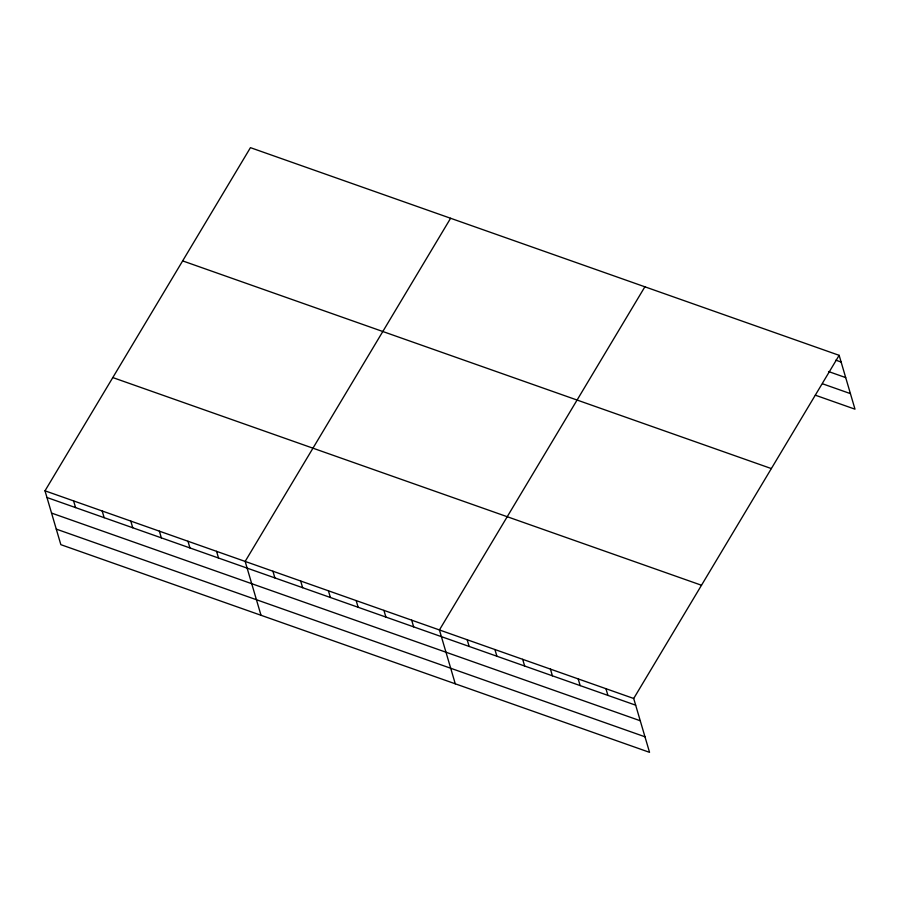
<?xml version="1.0" encoding="UTF-8"?>
<svg xmlns="http://www.w3.org/2000/svg" width="900" height="900" viewBox="0 0 900 900"><rect width="100%" height="100%" fill="white"/><g stroke="black" fill="none" stroke-linecap="round" stroke-linejoin="round"><path stroke-width="1.35" d="M839.149 355.331L633.701 698.49L649.553 752.344L60.851 544.669L45 490.815L250.447 147.656L839.149 355.331L855 409.185L815.355 395.201M450.608 218.261L245.16 561.42L261.011 615.285M644.884 286.796L439.425 629.955L455.276 683.809M835.83 360.169L841.117 362.025M828.518 371.531L845.696 377.595M822.668 383.839L850.421 393.626M182.655 260.899L771.345 468.574M112.804 377.572L701.494 585.248M45 490.815L633.701 698.49M46.969 497.509L635.67 705.184M51.547 513.079L640.249 720.754M56.273 529.11L644.974 736.785M605.947 688.702L607.916 695.396M578.194 678.904L580.163 685.609M550.44 669.116L552.409 675.821M522.686 659.329L524.655 666.023M494.933 649.541L496.901 656.235M467.179 639.742L469.147 646.447M411.671 620.168L413.651 626.861M383.918 610.38L385.897 617.074M356.164 600.581L358.144 607.286M328.421 590.794L330.39 597.488M300.668 581.006L302.636 587.7M272.914 571.207L274.882 577.913M216.562 551.34L218.531 558.034M187.965 541.249L189.945 547.942M159.379 531.158L161.347 537.863M130.781 521.077L132.75 527.771M102.184 510.986L104.164 517.68M73.597 500.895L75.566 507.6"/></g></svg>
